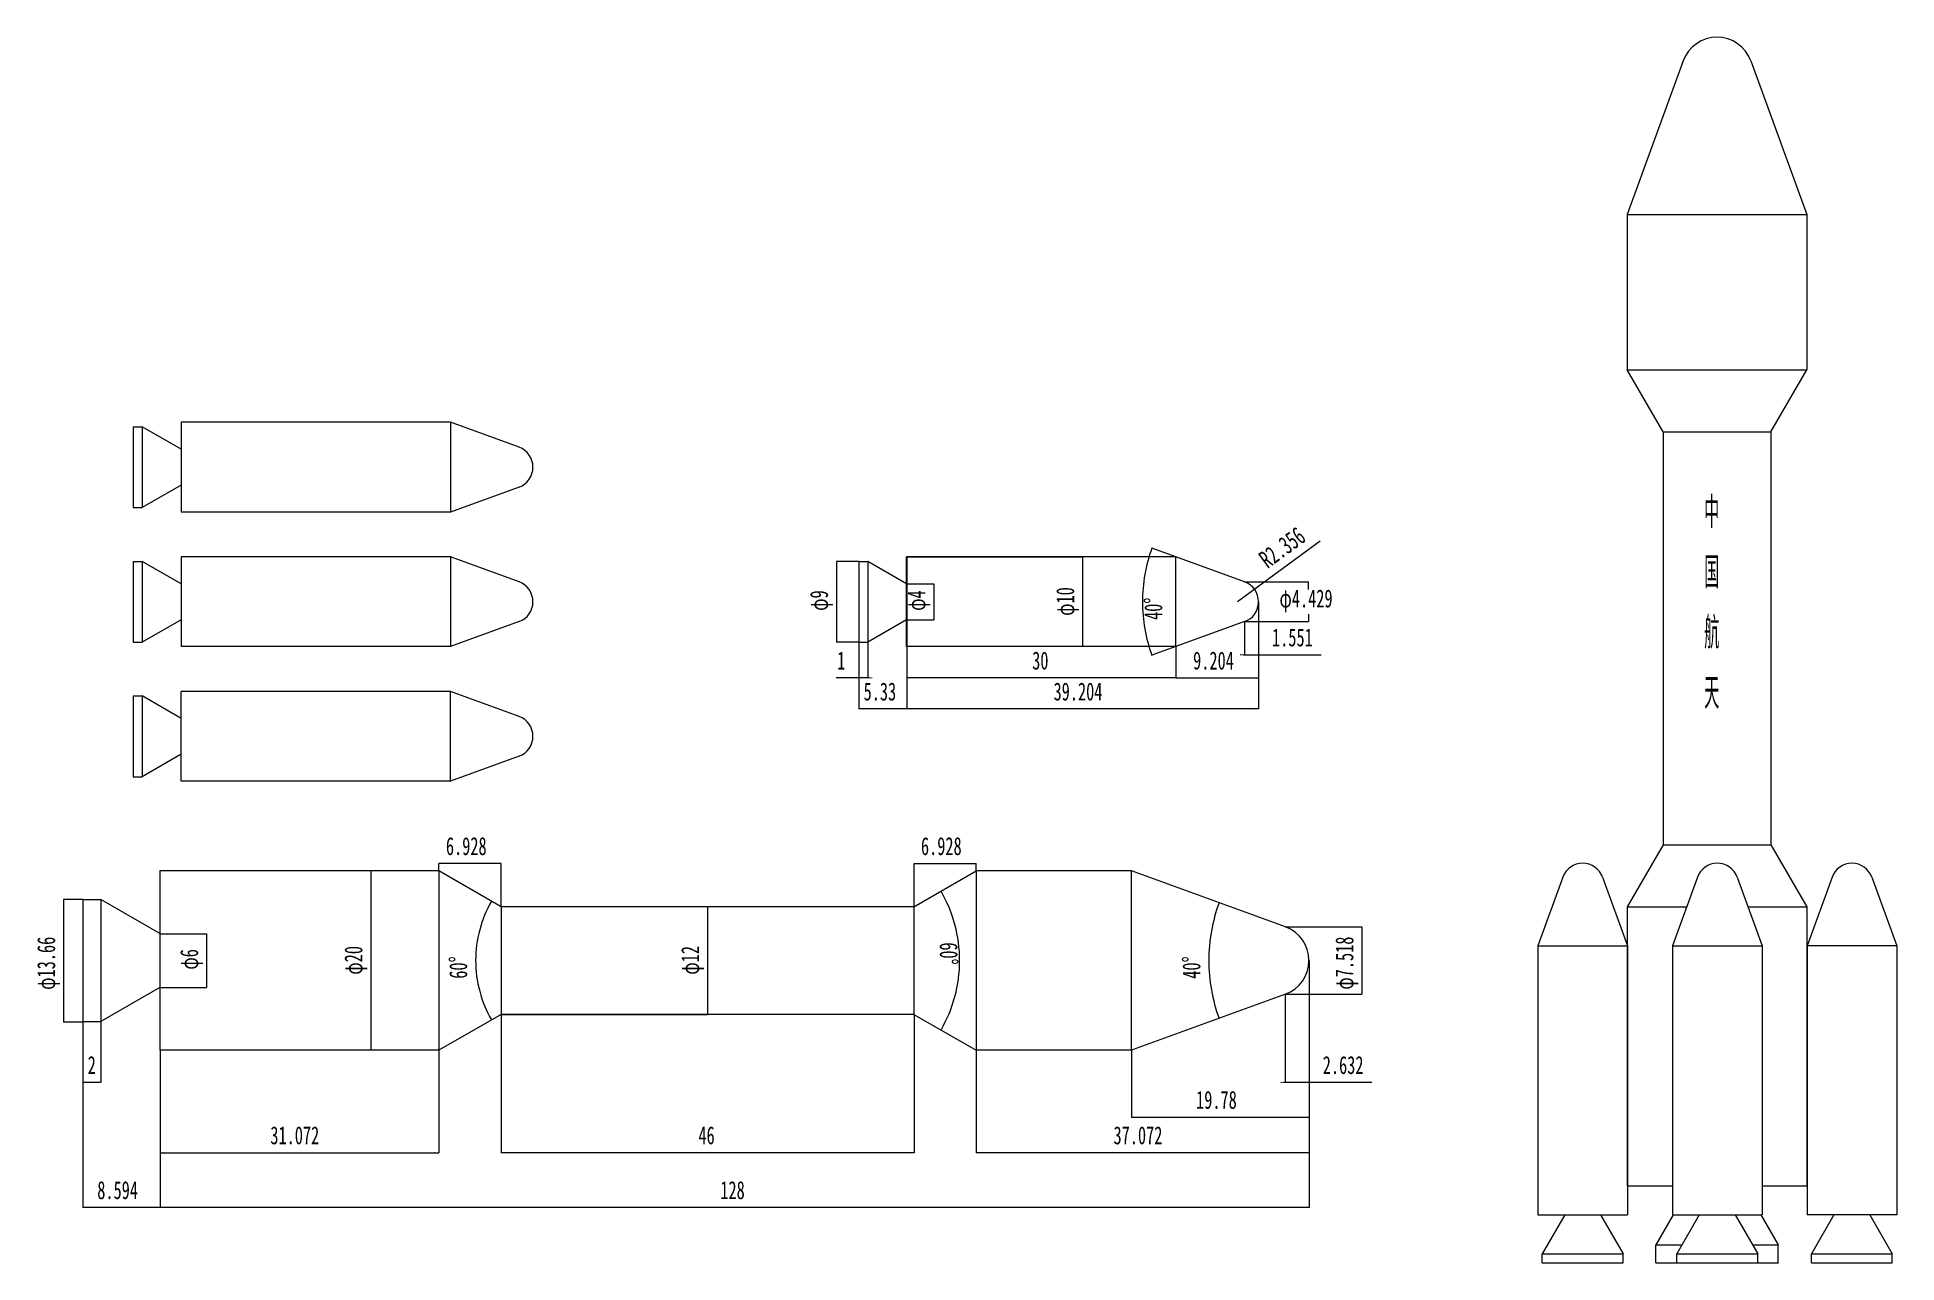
# Model space of a CAD drawing. Header units: millimetres. Extents: x -136 to 71, y -74 to 63.
import ezdxf

# ---------------------------------------------------------------- set-up
doc = ezdxf.new("R2010")
doc.units = ezdxf.units.MM
doc.layers.add('CAXA0', color=7, linetype='Continuous', lineweight=0)
doc.layers.add('CAXA4', color=3, linetype='Continuous', lineweight=0)
doc.styles.add('标准', font='txt', dxfattribs={"width": 0.667, "bigfont": 'gbcbig.shx'})
doc.dimstyles.new('小标注', dxfattribs={"dimtxt": 2, "dimasz": 0.5, "dimexe": 0, "dimexo": 0, "dimgap": 0.2, "dimtad": 1, "dimdec": 3, "dimzin": 0, "dimdsep": 46, "dimtxsty": '标准', "dimcen": 0, "dimdle": 0.2, "dimclrd": 3, "dimclre": 3, "dimclrt": 3, "dimaunit": 1, "dimazin": 0, "dimtfac": 1, "dimtdec": 3, "dimtmove": 0, "dimatfit": 3, "dimfxl": 1, "dimtolj": 1, "dimtzin": 0, "dimarcsym": 0})

# ---------------------------------------------------------------- blocks, each defined once
blk = doc.blocks.new('*D1')
at = {"layer": 'CAXA4', "linetype": 'Continuous', "lineweight": 0}
for points in [[(-39.2, -11.94), (-38.7, -12.01), (-38.7, -11.88)], [(0, -11.94), (-0.5, -12.01), (-0.5, -11.88)]]:
    blk.add_hatch(color=3, dxfattribs=at).paths.add_polyline_path(points, flags=0)
at = {"layer": 'CAXA4', "color": 3, "linetype": 'Continuous', "lineweight": 0}
for p, q in [((-39.2, 5), (-39.2, -11.94)), ((0, 0), (0, -11.94)), ((0, -11.94), (-39.2, -11.94))]:
    blk.add_line(p, q, dxfattribs=at)
at = {"layer": 'CAXA4', "color": 3, "linetype": 'Continuous', "lineweight": 0, "insert": (-22.84, -9), "char_height": 2, "attachment_point": 1, "style": '标准'}
blk.add_mtext('\\f仿宋_GB2312|b0|i0|p0;39.204', dxfattribs=at)
blk = doc.blocks.new('*D2')
at = {"layer": 'CAXA4', "linetype": 'Continuous', "lineweight": 0}
for points in [[(-44.53, -11.94), (-44.03, -12.01), (-44.03, -11.88)], [(-39.2, -11.94), (-39.7, -12.01), (-39.7, -11.88)]]:
    blk.add_hatch(color=3, dxfattribs=at).paths.add_polyline_path(points, flags=0)
at = {"layer": 'CAXA4', "color": 3, "linetype": 'Continuous', "lineweight": 0}
for p, q in [((-44.53, -4.5), (-44.53, -11.94)), ((-39.2, -5), (-39.2, -11.94)), ((-39.2, -11.94), (-44.53, -11.94))]:
    blk.add_line(p, q, dxfattribs=at)
at = {"layer": 'CAXA4', "color": 3, "linetype": 'Continuous', "lineweight": 0, "insert": (-44, -9), "char_height": 2, "attachment_point": 1, "style": '标准'}
blk.add_mtext('\\f仿宋_GB2312|b0|i0|p0;5.33', dxfattribs=at)
blk = doc.blocks.new('*D3')
at = {"layer": 'CAXA4', "linetype": 'Continuous', "lineweight": 0}
for points in [[(-44.53, -8.49), (-45.03, -8.55), (-45.03, -8.43)], [(-43.53, -8.49), (-43.03, -8.55), (-43.03, -8.43)]]:
    blk.add_hatch(color=3, dxfattribs=at).paths.add_polyline_path(points, flags=0)
at = {"layer": 'CAXA4', "color": 3, "linetype": 'Continuous', "lineweight": 0}
for p, q in [((-44.53, -4.5), (-44.53, -8.49)), ((-43.53, -4.5), (-43.53, -8.49)), ((-43.33, -8.49), (-47.05, -8.49))]:
    blk.add_line(p, q, dxfattribs=at)
at = {"layer": 'CAXA4', "color": 3, "linetype": 'Continuous', "lineweight": 0, "insert": (-46.95, -5.55), "char_height": 2, "attachment_point": 1, "style": '标准'}
blk.add_mtext('\\f仿宋_GB2312|b0|i0|p0;1', dxfattribs=at)
blk = doc.blocks.new('*D4')
at = {"layer": 'CAXA4', "linetype": 'Continuous', "lineweight": 0}
for points in [[(-47.03, 4.5), (-46.97, 4), (-47.09, 4)], [(-47.03, -4.5), (-46.97, -4), (-47.09, -4)]]:
    blk.add_hatch(color=3, dxfattribs=at).paths.add_polyline_path(points, flags=0)
at = {"layer": 'CAXA4', "color": 3, "linetype": 'Continuous', "lineweight": 0}
for p, q in [((-47.03, 4.5), (-47.03, -4.5)), ((-44.53, 4.5), (-47.03, 4.5)), ((-44.53, -4.5), (-47.03, -4.5))]:
    blk.add_line(p, q, dxfattribs=at)
at = {"layer": 'CAXA4', "color": 3, "linetype": 'Continuous', "lineweight": 0, "insert": (-49.97, -1.01), "char_height": 2, "attachment_point": 1, "rotation": 90, "style": '标准'}
blk.add_mtext('\\f仿宋_GB2312|b0|i0|p0;φ9', dxfattribs=at)
blk = doc.blocks.new('*D5')
at = {"layer": 'CAXA4', "linetype": 'Continuous', "lineweight": 0}
for points in [[(-36.18, 2), (-36.11, 1.5), (-36.24, 1.5)], [(-36.18, -2), (-36.11, -1.5), (-36.24, -1.5)]]:
    blk.add_hatch(color=3, dxfattribs=at).paths.add_polyline_path(points, flags=0)
at = {"layer": 'CAXA4', "color": 3, "linetype": 'Continuous', "lineweight": 0}
for p, q in [((-39.2, 2), (-36.18, 2)), ((-36.18, 2), (-36.18, -2)), ((-39.2, -2), (-36.18, -2))]:
    blk.add_line(p, q, dxfattribs=at)
at = {"layer": 'CAXA4', "color": 3, "linetype": 'Continuous', "lineweight": 0, "insert": (-39.12, -1.01), "char_height": 2, "attachment_point": 1, "rotation": 90, "style": '标准'}
blk.add_mtext('\\f仿宋_GB2312|b0|i0|p0;φ4', dxfattribs=at)
blk = doc.blocks.new('*D6')
at = {"layer": 'CAXA4', "linetype": 'Continuous', "lineweight": 0}
for points in [[(-130.98, -53.57), (-130.48, -53.63), (-130.48, -53.51)], [(-128.98, -53.57), (-129.48, -53.63), (-129.48, -53.51)]]:
    blk.add_hatch(color=3, dxfattribs=at).paths.add_polyline_path(points, flags=0)
at = {"layer": 'CAXA4', "color": 3, "linetype": 'Continuous', "lineweight": 0}
for p, q in [((-130.98, -46.79), (-130.98, -53.57)), ((-128.98, -46.79), (-128.98, -53.57)), ((-128.98, -53.57), (-130.98, -53.57))]:
    blk.add_line(p, q, dxfattribs=at)
at = {"layer": 'CAXA4', "color": 3, "linetype": 'Continuous', "lineweight": 0, "insert": (-130.44, -50.63), "char_height": 2, "attachment_point": 1, "style": '标准'}
blk.add_mtext('\\f仿宋_GB2312|b0|i0|p0;2', dxfattribs=at)
blk = doc.blocks.new('*D7')
at = {"layer": 'CAXA4', "linetype": 'Continuous', "lineweight": 0}
for points in [[(2.98, -53.57), (2.48, -53.63), (2.48, -53.51)], [(5.62, -53.57), (6.12, -53.63), (6.12, -53.51)]]:
    blk.add_hatch(color=3, dxfattribs=at).paths.add_polyline_path(points, flags=0)
at = {"layer": 'CAXA4', "color": 3, "linetype": 'Continuous', "lineweight": 0}
for p, q in [((5.62, -39.99), (5.62, -53.57)), ((2.98, -43.74), (2.98, -53.57)), ((12.62, -53.57), (2.78, -53.57))]:
    blk.add_line(p, q, dxfattribs=at)
at = {"layer": 'CAXA4', "color": 3, "linetype": 'Continuous', "lineweight": 0, "insert": (7.15, -50.63), "char_height": 2, "attachment_point": 1, "style": '标准'}
blk.add_mtext('\\f仿宋_GB2312|b0|i0|p0;2.632', dxfattribs=at)
blk = doc.blocks.new('*D8')
at = {"layer": 'CAXA4', "linetype": 'Continuous', "lineweight": 0}
for points in [[(-14.16, -57.45), (-13.66, -57.39), (-13.66, -57.51)], [(5.62, -57.45), (5.12, -57.39), (5.12, -57.51)]]:
    blk.add_hatch(color=3, dxfattribs=at).paths.add_polyline_path(points, flags=0)
at = {"layer": 'CAXA4', "color": 3, "linetype": 'Continuous', "lineweight": 0}
for p, q in [((5.62, -39.99), (5.62, -57.45)), ((-14.16, -49.99), (-14.16, -57.45)), ((-14.16, -57.45), (5.62, -57.45))]:
    blk.add_line(p, q, dxfattribs=at)
at = {"layer": 'CAXA4', "color": 3, "linetype": 'Continuous', "lineweight": 0, "insert": (-6.96, -54.51), "char_height": 2, "attachment_point": 1, "style": '标准'}
blk.add_mtext('\\f仿宋_GB2312|b0|i0|p0;19.78', dxfattribs=at)
blk = doc.blocks.new('*D9')
at = {"layer": 'CAXA4', "linetype": 'Continuous', "lineweight": 0}
for points in [[(-31.46, -61.4), (-30.96, -61.46), (-30.96, -61.33)], [(5.62, -61.4), (5.12, -61.46), (5.12, -61.33)]]:
    blk.add_hatch(color=3, dxfattribs=at).paths.add_polyline_path(points, flags=0)
at = {"layer": 'CAXA4', "color": 3, "linetype": 'Continuous', "lineweight": 0}
for p, q in [((5.62, -39.99), (5.62, -61.4)), ((-31.46, -49.99), (-31.46, -61.4)), ((5.62, -61.4), (-31.46, -61.4))]:
    blk.add_line(p, q, dxfattribs=at)
at = {"layer": 'CAXA4', "color": 3, "linetype": 'Continuous', "lineweight": 0, "insert": (-16.16, -58.46), "char_height": 2, "attachment_point": 1, "style": '标准'}
blk.add_mtext('\\f仿宋_GB2312|b0|i0|p0;37.072', dxfattribs=at)
blk = doc.blocks.new('*D10')
at = {"layer": 'CAXA4', "linetype": 'Continuous', "lineweight": 0}
for points in [[(-38.38, -29.17), (-37.88, -29.1), (-37.88, -29.23)], [(-31.46, -29.17), (-31.96, -29.1), (-31.96, -29.23)]]:
    blk.add_hatch(color=3, dxfattribs=at).paths.add_polyline_path(points, flags=0)
at = {"layer": 'CAXA4', "color": 3, "linetype": 'Continuous', "lineweight": 0}
for p, q in [((-38.38, -29.17), (-31.46, -29.17)), ((-38.38, -33.99), (-38.38, -29.17)), ((-31.46, -29.99), (-31.46, -29.17))]:
    blk.add_line(p, q, dxfattribs=at)
at = {"layer": 'CAXA4', "color": 3, "linetype": 'Continuous', "lineweight": 0, "insert": (-37.61, -26.23), "char_height": 2, "attachment_point": 1, "style": '标准'}
blk.add_mtext('\\f仿宋_GB2312|b0|i0|p0;6.928', dxfattribs=at)
blk = doc.blocks.new('*D11')
at = {"layer": 'CAXA4', "linetype": 'Continuous', "lineweight": 0}
for points in [[(-91.31, -29.17), (-90.81, -29.23), (-90.81, -29.1)], [(-84.38, -29.17), (-84.88, -29.23), (-84.88, -29.1)]]:
    blk.add_hatch(color=3, dxfattribs=at).paths.add_polyline_path(points, flags=0)
at = {"layer": 'CAXA4', "color": 3, "linetype": 'Continuous', "lineweight": 0}
for p, q in [((-84.38, -29.17), (-91.31, -29.17)), ((-91.31, -29.99), (-91.31, -29.17)), ((-84.38, -33.99), (-84.38, -29.17))]:
    blk.add_line(p, q, dxfattribs=at)
at = {"layer": 'CAXA4', "color": 3, "linetype": 'Continuous', "lineweight": 0, "insert": (-90.53, -26.23), "char_height": 2, "attachment_point": 1, "style": '标准'}
blk.add_mtext('\\f仿宋_GB2312|b0|i0|p0;6.928', dxfattribs=at)
blk = doc.blocks.new('*D12')
at = {"layer": 'CAXA4', "linetype": 'Continuous', "lineweight": 0}
for points in [[(-98.89, -29.99), (-98.83, -30.49), (-98.96, -30.49)], [(-98.89, -49.99), (-98.83, -49.49), (-98.96, -49.49)]]:
    blk.add_hatch(color=3, dxfattribs=at).paths.add_polyline_path(points, flags=0)
at = {"layer": 'CAXA4', "color": 3, "linetype": 'Continuous', "lineweight": 0}
for p, q in [((-98.89, -29.99), (-98.89, -49.99)), ((-91.31, -29.99), (-98.89, -29.99)), ((-91.31, -49.99), (-98.89, -49.99))]:
    blk.add_line(p, q, dxfattribs=at)
at = {"layer": 'CAXA4', "color": 3, "linetype": 'Continuous', "lineweight": 0, "insert": (-101.83, -41.56), "char_height": 2, "attachment_point": 1, "rotation": 90, "style": '标准'}
blk.add_mtext('\\f仿宋_GB2312|b0|i0|p0;φ20', dxfattribs=at)
blk = doc.blocks.new('*D13')
at = {"layer": 'CAXA4', "linetype": 'Continuous', "lineweight": 0}
for points in [[(-122.38, -67.51), (-121.88, -67.58), (-121.88, -67.45)], [(5.62, -67.51), (5.12, -67.58), (5.12, -67.45)]]:
    blk.add_hatch(color=3, dxfattribs=at).paths.add_polyline_path(points, flags=0)
at = {"layer": 'CAXA4', "color": 3, "linetype": 'Continuous', "lineweight": 0}
for p, q in [((5.62, -39.99), (5.62, -67.51)), ((-122.38, -49.99), (-122.38, -67.51)), ((5.62, -67.51), (-122.38, -67.51))]:
    blk.add_line(p, q, dxfattribs=at)
at = {"layer": 'CAXA4', "color": 3, "linetype": 'Continuous', "lineweight": 0, "insert": (-59.96, -64.57), "char_height": 2, "attachment_point": 1, "style": '标准'}
blk.add_mtext('\\f仿宋_GB2312|b0|i0|p0;128', dxfattribs=at)
blk = doc.blocks.new('*D14')
at = {"layer": 'CAXA4', "linetype": 'Continuous', "lineweight": 0}
for points in [[(-84.38, -61.4), (-83.88, -61.46), (-83.88, -61.33)], [(-38.38, -61.4), (-38.88, -61.46), (-38.88, -61.33)]]:
    blk.add_hatch(color=3, dxfattribs=at).paths.add_polyline_path(points, flags=0)
at = {"layer": 'CAXA4', "color": 3, "linetype": 'Continuous', "lineweight": 0}
for p, q in [((-84.38, -45.99), (-84.38, -61.4)), ((-38.38, -45.99), (-38.38, -61.4)), ((-38.38, -61.4), (-84.38, -61.4))]:
    blk.add_line(p, q, dxfattribs=at)
at = {"layer": 'CAXA4', "color": 3, "linetype": 'Continuous', "lineweight": 0, "insert": (-62.4, -58.46), "char_height": 2, "attachment_point": 1, "style": '标准'}
blk.add_mtext('\\f仿宋_GB2312|b0|i0|p0;46', dxfattribs=at)
blk = doc.blocks.new('*D15')
at = {"layer": 'CAXA4', "linetype": 'Continuous', "lineweight": 0}
for points in [[(-122.38, -61.4), (-121.88, -61.33), (-121.88, -61.46)], [(-91.31, -61.4), (-91.81, -61.33), (-91.81, -61.46)]]:
    blk.add_hatch(color=3, dxfattribs=at).paths.add_polyline_path(points, flags=0)
at = {"layer": 'CAXA4', "color": 3, "linetype": 'Continuous', "lineweight": 0}
for p, q in [((-122.38, -49.99), (-122.38, -61.4)), ((-91.31, -49.99), (-91.31, -61.4)), ((-122.38, -61.4), (-91.31, -61.4))]:
    blk.add_line(p, q, dxfattribs=at)
at = {"layer": 'CAXA4', "color": 3, "linetype": 'Continuous', "lineweight": 0, "insert": (-110.09, -58.46), "char_height": 2, "attachment_point": 1, "style": '标准'}
blk.add_mtext('\\f仿宋_GB2312|b0|i0|p0;31.072', dxfattribs=at)
blk = doc.blocks.new('*D16')
at = {"layer": 'CAXA4', "linetype": 'Continuous', "lineweight": 0}
for points in [[(-130.98, -67.51), (-130.48, -67.58), (-130.48, -67.45)], [(-122.38, -67.51), (-122.88, -67.58), (-122.88, -67.45)]]:
    blk.add_hatch(color=3, dxfattribs=at).paths.add_polyline_path(points, flags=0)
at = {"layer": 'CAXA4', "color": 3, "linetype": 'Continuous', "lineweight": 0}
for p, q in [((-130.98, -46.84), (-130.98, -67.51)), ((-122.38, -49.99), (-122.38, -67.51)), ((-122.38, -67.51), (-130.98, -67.51))]:
    blk.add_line(p, q, dxfattribs=at)
at = {"layer": 'CAXA4', "color": 3, "linetype": 'Continuous', "lineweight": 0, "insert": (-129.37, -64.57), "char_height": 2, "attachment_point": 1, "style": '标准'}
blk.add_mtext('\\f仿宋_GB2312|b0|i0|p0;8.594', dxfattribs=at)
blk = doc.blocks.new('*D17')
at = {"layer": 'CAXA4', "linetype": 'Continuous', "lineweight": 0}
for points in [[(-117.19, -36.99), (-117.13, -37.49), (-117.25, -37.49)], [(-117.19, -42.99), (-117.13, -42.49), (-117.25, -42.49)]]:
    blk.add_hatch(color=3, dxfattribs=at).paths.add_polyline_path(points, flags=0)
at = {"layer": 'CAXA4', "color": 3, "linetype": 'Continuous', "lineweight": 0}
for p, q in [((-122.38, -36.99), (-117.19, -36.99)), ((-117.19, -36.99), (-117.19, -42.99)), ((-122.38, -42.99), (-117.19, -42.99))]:
    blk.add_line(p, q, dxfattribs=at)
at = {"layer": 'CAXA4', "color": 3, "linetype": 'Continuous', "lineweight": 0, "insert": (-120.13, -41), "char_height": 2, "attachment_point": 1, "rotation": 90, "style": '标准'}
blk.add_mtext('\\f仿宋_GB2312|b0|i0|p0;φ6', dxfattribs=at)
blk = doc.blocks.new('*D18')
at = {"layer": 'CAXA4', "linetype": 'Continuous', "lineweight": 0}
for points in [[(11.5, -36.23), (11.56, -36.73), (11.44, -36.73)], [(11.5, -43.74), (11.56, -43.24), (11.44, -43.24)]]:
    blk.add_hatch(color=3, dxfattribs=at).paths.add_polyline_path(points, flags=0)
at = {"layer": 'CAXA4', "color": 3, "linetype": 'Continuous', "lineweight": 0}
for p, q in [((2.98, -36.23), (11.5, -36.23)), ((11.5, -36.23), (11.5, -43.74)), ((2.98, -43.74), (11.5, -43.74))]:
    blk.add_line(p, q, dxfattribs=at)
at = {"layer": 'CAXA4', "color": 3, "linetype": 'Continuous', "lineweight": 0, "insert": (8.56, -43.23), "char_height": 2, "attachment_point": 1, "rotation": 90, "style": '标准'}
blk.add_mtext('\\f仿宋_GB2312|b0|i0|p0;φ7.518', dxfattribs=at)
blk = doc.blocks.new('*D19')
at = {"layer": 'CAXA4', "linetype": 'Continuous', "lineweight": 0}
for points in [[(-4.41, -33.54), (-4.51, -34.03), (-4.63, -33.99)], [(-4.41, -46.43), (-4.51, -45.94), (-4.63, -45.98)]]:
    blk.add_hatch(color=3, dxfattribs=at).paths.add_polyline_path(points, flags=0)
at = {"layer": 'CAXA4', "color": 3, "linetype": 'Continuous', "lineweight": 0}
for start, end in [(160, 180), (180, 200)]:
    blk.add_arc((13.31, -39.99), 18.85, start, end, dxfattribs=at)
at = {"layer": 'CAXA4', "color": 3, "linetype": 'Continuous', "lineweight": 0, "insert": (-8.48, -42.01), "char_height": 2, "attachment_point": 1, "rotation": 90, "style": '标准'}
blk.add_mtext('\\f仿宋_GB2312|b0|i0|p0;40{%%D}', dxfattribs=at)
blk = doc.blocks.new('*D20')
at = {"layer": 'CAXA4', "linetype": 'Continuous', "lineweight": 0}
for points in [[(-85.45, -33.37), (-85.64, -33.84), (-85.75, -33.78)], [(-85.45, -46.6), (-85.64, -46.13), (-85.75, -46.19)]]:
    blk.add_hatch(color=3, dxfattribs=at).paths.add_polyline_path(points, flags=0)
at = {"layer": 'CAXA4', "color": 3, "linetype": 'Continuous', "lineweight": 0}
for start, end in [(150, 180), (180, 210)]:
    blk.add_arc((-73.99, -39.99), 13.23, start, end, dxfattribs=at)
at = {"layer": 'CAXA4', "color": 3, "linetype": 'Continuous', "lineweight": 0, "insert": (-90.16, -42.01), "char_height": 2, "attachment_point": 1, "rotation": 90, "style": '标准'}
blk.add_mtext('\\f仿宋_GB2312|b0|i0|p0;60{%%D}', dxfattribs=at)
blk = doc.blocks.new('*D21')
at = {"layer": 'CAXA4', "linetype": 'Continuous', "lineweight": 0}
for points in [[(-61.38, -33.99), (-61.32, -34.49), (-61.45, -34.49)], [(-61.38, -45.99), (-61.32, -45.49), (-61.45, -45.49)]]:
    blk.add_hatch(color=3, dxfattribs=at).paths.add_polyline_path(points, flags=0)
at = {"layer": 'CAXA4', "color": 3, "linetype": 'Continuous', "lineweight": 0}
for p, q in [((-61.38, -33.99), (-61.38, -45.99)), ((-38.38, -33.99), (-61.38, -33.99)), ((-84.38, -45.99), (-61.38, -45.99))]:
    blk.add_line(p, q, dxfattribs=at)
at = {"layer": 'CAXA4', "color": 3, "linetype": 'Continuous', "lineweight": 0, "insert": (-64.32, -41.56), "char_height": 2, "attachment_point": 1, "rotation": 90, "style": '标准'}
blk.add_mtext('\\f仿宋_GB2312|b0|i0|p0;φ12', dxfattribs=at)
blk = doc.blocks.new('*D22')
at = {"layer": 'CAXA4', "linetype": 'Continuous', "lineweight": 0}
for points in [[(-35.38, -32.25), (-35.19, -32.71), (-35.08, -32.66)], [(-35.38, -47.72), (-35.19, -47.26), (-35.08, -47.32)]]:
    blk.add_hatch(color=3, dxfattribs=at).paths.add_polyline_path(points, flags=0)
at = {"layer": 'CAXA4', "color": 3, "linetype": 'Continuous', "lineweight": 0}
for start, end in [(0, 30), (330, 360)]:
    blk.add_arc((-48.78, -39.99), 15.48, start, end, dxfattribs=at)
at = {"layer": 'CAXA4', "color": 3, "linetype": 'Continuous', "lineweight": 0, "insert": (-33.5, -37.96), "char_height": 2, "attachment_point": 1, "rotation": 270, "style": '标准'}
blk.add_mtext('\\f仿宋_GB2312|b0|i0|p0;60{%%D}', dxfattribs=at)
blk = doc.blocks.new('*D23')
at = {"layer": 'CAXA4', "linetype": 'Continuous', "lineweight": 0}
for points in [[(-11.88, 5.97), (-11.98, 5.48), (-12.1, 5.52)], [(-11.88, -5.97), (-11.98, -5.48), (-12.1, -5.52)]]:
    blk.add_hatch(color=3, dxfattribs=at).paths.add_polyline_path(points, flags=0)
at = {"layer": 'CAXA4', "color": 3, "linetype": 'Continuous', "lineweight": 0}
for p, q in [((-9.2, 5), (-11.88, 5.97)), ((-9.2, -5), (-11.88, -5.97))]:
    blk.add_line(p, q, dxfattribs=at)
for start, end in [(160, 180), (180, 200)]:
    blk.add_arc((4.53, 0), 17.47, start, end, dxfattribs=at)
at = {"layer": 'CAXA4', "color": 3, "linetype": 'Continuous', "lineweight": 0, "insert": (-12.73, -2.03), "char_height": 2, "attachment_point": 1, "rotation": 90, "style": '标准'}
blk.add_mtext('\\f仿宋_GB2312|b0|i0|p0;40{%%D}', dxfattribs=at)
blk = doc.blocks.new('*D24')
at = {"layer": 'CAXA4', "linetype": 'Continuous', "lineweight": 0}
for points in [[(-19.6, 5), (-19.54, 4.5), (-19.66, 4.5)], [(-19.6, -5), (-19.54, -4.5), (-19.66, -4.5)]]:
    blk.add_hatch(color=3, dxfattribs=at).paths.add_polyline_path(points, flags=0)
at = {"layer": 'CAXA4', "color": 3, "linetype": 'Continuous', "lineweight": 0}
for p, q in [((-39.2, 5), (-19.6, 5)), ((-19.6, 5), (-19.6, -5)), ((-9.2, -5), (-19.6, -5))]:
    blk.add_line(p, q, dxfattribs=at)
at = {"layer": 'CAXA4', "color": 3, "linetype": 'Continuous', "lineweight": 0, "insert": (-22.54, -1.57), "char_height": 2, "attachment_point": 1, "rotation": 90, "style": '标准'}
blk.add_mtext('\\f仿宋_GB2312|b0|i0|p0;φ10', dxfattribs=at)
blk = doc.blocks.new('*D25')
at = {"layer": 'CAXA4', "linetype": 'Continuous', "lineweight": 0}
for points in [[(-39.2, -8.49), (-38.7, -8.55), (-38.7, -8.43)], [(-9.2, -8.49), (-9.7, -8.55), (-9.7, -8.43)]]:
    blk.add_hatch(color=3, dxfattribs=at).paths.add_polyline_path(points, flags=0)
at = {"layer": 'CAXA4', "color": 3, "linetype": 'Continuous', "lineweight": 0}
for p, q in [((-39.2, -5), (-39.2, -8.49)), ((-9.2, -5), (-9.2, -8.49)), ((-9.2, -8.49), (-39.2, -8.49))]:
    blk.add_line(p, q, dxfattribs=at)
at = {"layer": 'CAXA4', "color": 3, "linetype": 'Continuous', "lineweight": 0, "insert": (-25.22, -5.55), "char_height": 2, "attachment_point": 1, "style": '标准'}
blk.add_mtext('\\f仿宋_GB2312|b0|i0|p0;30', dxfattribs=at)
blk = doc.blocks.new('*D26')
at = {"layer": 'CAXA4', "linetype": 'Continuous', "lineweight": 0}
for points in [[(5.57, 2.21), (5.64, 1.71), (5.51, 1.71)], [(5.57, -2.21), (5.64, -1.71), (5.51, -1.71)]]:
    blk.add_hatch(color=3, dxfattribs=at).paths.add_polyline_path(points, flags=0)
at = {"layer": 'CAXA4', "color": 3, "linetype": 'Continuous', "lineweight": 0}
for p, q in [((-1.55, 2.21), (5.57, 2.21)), ((5.57, 1.37), (5.57, 2.21)), ((5.57, -1.37), (5.57, -2.21)), ((-1.55, -2.21), (5.57, -2.21))]:
    blk.add_line(p, q, dxfattribs=at)
at = {"layer": 'CAXA4', "color": 3, "linetype": 'Continuous', "lineweight": 0, "insert": (2.33, 1.37), "char_height": 2, "attachment_point": 1, "style": '标准'}
blk.add_mtext('\\f仿宋_GB2312|b0|i0|p0;φ4.429', dxfattribs=at)
blk = doc.blocks.new('*D27')
at = {"layer": 'CAXA4', "linetype": 'Continuous', "lineweight": 0}
blk.add_hatch(color=3, dxfattribs=at).paths.add_polyline_path([(-0.46, 1.39), (-0.82, 1.05), (-0.9, 1.15)], flags=0)
at = {"layer": 'CAXA4', "color": 3, "linetype": 'Continuous', "lineweight": 0}
blk.add_line((6.88, 6.77), (-2.36, 0), dxfattribs=at)
at = {"layer": 'CAXA4', "color": 3, "linetype": 'Continuous', "lineweight": 0, "insert": (-0.17, 5.25), "char_height": 2, "attachment_point": 1, "rotation": 36.2512, "style": '标准'}
blk.add_mtext('\\f仿宋_GB2312|b0|i0|p0;R2.356', dxfattribs=at)
blk = doc.blocks.new('*D28')
at = {"layer": 'CAXA4', "linetype": 'Continuous', "lineweight": 0}
for points in [[(-9.2, -8.49), (-8.7, -8.43), (-8.7, -8.55)], [(0, -8.49), (-0.5, -8.43), (-0.5, -8.55)]]:
    blk.add_hatch(color=3, dxfattribs=at).paths.add_polyline_path(points, flags=0)
at = {"layer": 'CAXA4', "color": 3, "linetype": 'Continuous', "lineweight": 0}
for p, q in [((0, 0), (0, -8.49)), ((-9.2, -5), (-9.2, -8.49)), ((-9.2, -8.49), (0, -8.49))]:
    blk.add_line(p, q, dxfattribs=at)
at = {"layer": 'CAXA4', "color": 3, "linetype": 'Continuous', "lineweight": 0, "insert": (-7.29, -5.55), "char_height": 2, "attachment_point": 1, "style": '标准'}
blk.add_mtext('\\f仿宋_GB2312|b0|i0|p0;9.204', dxfattribs=at)
blk = doc.blocks.new('*D29')
at = {"layer": 'CAXA4', "linetype": 'Continuous', "lineweight": 0}
for points in [[(-1.55, -5.91), (-2.05, -5.84), (-2.05, -5.97)], [(0, -5.91), (0.5, -5.84), (0.5, -5.97)]]:
    blk.add_hatch(color=3, dxfattribs=at).paths.add_polyline_path(points, flags=0)
at = {"layer": 'CAXA4', "color": 3, "linetype": 'Continuous', "lineweight": 0}
for p, q in [((0, 0), (0, -5.91)), ((-1.55, -2.21), (-1.55, -5.91)), ((-1.75, -5.91), (6.97, -5.91))]:
    blk.add_line(p, q, dxfattribs=at)
at = {"layer": 'CAXA4', "color": 3, "linetype": 'Continuous', "lineweight": 0, "insert": (1.5, -2.97), "char_height": 2, "attachment_point": 1, "style": '标准'}
blk.add_mtext('\\f仿宋_GB2312|b0|i0|p0;1.551', dxfattribs=at)
blk = doc.blocks.new('*D30')
at = {"layer": 'CAXA4', "linetype": 'Continuous', "lineweight": 0}
for points in [[(-133.12, -33.18), (-133.06, -33.68), (-133.18, -33.68)], [(-133.12, -46.84), (-133.06, -46.34), (-133.18, -46.34)]]:
    blk.add_hatch(color=3, dxfattribs=at).paths.add_polyline_path(points, flags=0)
at = {"layer": 'CAXA4', "color": 3, "linetype": 'Continuous', "lineweight": 0}
for p, q in [((-133.12, -33.18), (-133.12, -46.84)), ((-130.98, -33.18), (-133.12, -33.18)), ((-130.98, -46.84), (-133.12, -46.84))]:
    blk.add_line(p, q, dxfattribs=at)
at = {"layer": 'CAXA4', "color": 3, "linetype": 'Continuous', "lineweight": 0, "insert": (-136.06, -43.25), "char_height": 2, "attachment_point": 1, "rotation": 90, "style": '标准'}
blk.add_mtext('\\f仿宋_GB2312|b0|i0|p0;φ13.66', dxfattribs=at)

msp = doc.modelspace()

# ---------------------------------------------------------------- linework, layer by layer
at = {"layer": 'CAXA0', "linetype": 'Continuous', "lineweight": 0}
for p, q in [((47.3191, 60.289), (41.0778, 43.1414)), ((54.8366, 60.289), (61.0778, 43.1414)), ((41.0778, 43.1414), (61.0778, 43.1414)), ((41.0778, 43.1414), (41.0778, 25.8492)), ((61.0778, 43.1414), (61.0778, 25.8492)), ((45.0778, 18.921), (41.0778, 25.8492)), ((41.0778, 25.8492), (61.0778, 25.8492)), ((57.0778, 18.921), (61.0778, 25.8492)), ((-125.365, 19.5), (-125.365, 10.5)), ((-125.365, 19.5), (-124.365, 19.5)), ((-124.365, 19.5), (-124.365, 10.5)), ((-120.0349, 17), (-124.365, 19.5)), ((-120.0349, 20), (-120.0349, 10)), ((-90.0349, 20), (-120.0349, 20)), ((-90.0349, 20), (-90.0349, 10)), ((-82.3814, 17.2143), (-90.0349, 20)), ((45.0778, 18.921), (45.0778, -27.079)), ((45.0778, 18.921), (57.0778, 18.921)), ((57.0778, 18.921), (57.0778, -27.079)), ((-120.0349, 13), (-124.365, 10.5)), ((-82.3814, 12.7857), (-90.0349, 10)), ((-125.365, 10.5), (-124.365, 10.5)), ((-90.0349, 10), (-120.0349, 10)), ((-125.365, 4.5), (-125.365, -4.5)), ((-125.365, 4.5), (-124.365, 4.5)), ((-124.365, 4.5), (-124.365, -4.5)), ((-120.0349, 2), (-124.365, 4.5)), ((-120.0349, 5), (-120.0349, -5)), ((-90.0349, 5), (-120.0349, 5)), ((-90.0349, 5), (-90.0349, -5)), ((-82.3814, 2.2143), (-90.0349, 5)), ((-44.5341, 4.5), (-44.5341, -4.5)), ((-44.5341, 4.5), (-43.5341, 4.5)), ((-43.5341, 4.5), (-43.5341, -4.5)), ((-39.204, 2), (-43.5341, 4.5)), ((-9.204, 5), (-39.204, 5)), ((-39.204, -5), (-39.204, 5)), ((-1.5505, 2.2143), (-9.204, 5)), ((-9.204, -5), (-9.204, 5)), ((-120.0349, -2), (-124.365, -4.5)), ((-39.204, -2), (-43.5341, -4.5)), ((-82.3814, -2.2143), (-90.0349, -5)), ((-1.5505, -2.2143), (-9.204, -5)), ((-125.365, -4.5), (-124.365, -4.5)), ((-90.0349, -5), (-120.0349, -5)), ((-44.5341, -4.5), (-43.5341, -4.5)), ((-9.204, -5), (-39.204, -5)), ((-120.0349, -20), (-120.0349, -10)), ((-90.0349, -10), (-120.0349, -10)), ((-90.0349, -20), (-90.0349, -10)), ((-82.3814, -12.7857), (-90.0349, -10)), ((-125.365, -10.5), (-125.365, -19.5)), ((-125.365, -10.5), (-124.365, -10.5)), ((-124.365, -10.5), (-124.365, -19.5)), ((-120.0349, -13), (-124.365, -10.5)), ((-120.0349, -17), (-124.365, -19.5)), ((-82.3814, -17.2143), (-90.0349, -20)), ((-125.365, -19.5), (-124.365, -19.5)), ((-90.0349, -20), (-120.0349, -20)), ((45.0778, -27.079), (41.0778, -34.0072)), ((45.0778, -27.079), (57.0778, -27.079)), ((57.0778, -27.079), (61.0778, -34.0072)), ((-91.3131, -29.9859), (-122.3849, -29.9859)), ((-122.3849, -29.9859), (-122.3849, -49.9859)), ((-84.3849, -33.9859), (-91.3131, -29.9859)), ((-91.3131, -29.9859), (-91.3131, -49.9859)), ((-38.3849, -33.9859), (-31.4567, -29.9859)), ((-31.4567, -29.9859), (-31.4567, -49.9859)), ((-14.1644, -29.9859), (-31.4567, -29.9859)), ((-14.1644, -49.9859), (-14.1644, -29.9859)), ((2.9832, -36.2271), (-14.1644, -29.9859)), ((33.8863, -30.6895), (31.1007, -38.343)), ((38.315, -30.6895), (41.1007, -38.343)), ((48.8863, -30.6895), (46.1007, -38.343)), ((53.315, -30.6895), (56.1007, -38.343)), ((63.8863, -30.6895), (61.1007, -38.343)), ((68.315, -30.6895), (71.1007, -38.343)), ((-130.979, -33.1788), (-130.979, -46.8387)), ((-130.979, -33.1788), (-128.979, -33.1788)), ((-122.3849, -36.9859), (-128.979, -33.1788)), ((-128.979, -33.1788), (-128.979, -46.8387)), ((-84.3849, -33.9859), (-84.3849, -45.9859)), ((-38.3849, -33.9859), (-84.3849, -33.9859)), ((-38.3849, -33.9859), (-38.3849, -45.9859)), ((41.0778, -34.0072), (41.0778, -65.079)), ((41.0778, -34.0072), (47.6788, -34.0072)), ((54.5226, -34.0072), (61.0778, -34.0072)), ((61.0778, -34.0072), (61.0778, -65.079)), ((-122.3849, -36.9402), (-122.3849, -43.0316)), ((31.1007, -38.343), (31.1007, -68.343)), ((31.1007, -38.343), (41.1007, -38.343)), ((41.1007, -38.343), (41.1007, -68.343)), ((46.1007, -38.343), (46.1007, -68.343)), ((46.1007, -38.343), (56.1007, -38.343)), ((56.1007, -38.343), (56.1007, -68.343)), ((71.1007, -38.343), (61.1007, -38.343)), ((61.1007, -38.343), (61.1007, -68.343)), ((71.1007, -38.343), (71.1007, -68.343)), ((-122.3849, -42.9859), (-128.979, -46.793)), ((2.9832, -43.7446), (-14.1644, -49.9859)), ((-130.979, -46.793), (-128.979, -46.793)), ((-84.3849, -45.9859), (-91.3131, -49.9859)), ((-38.3849, -45.9859), (-84.3849, -45.9859)), ((-38.3849, -45.9859), (-31.4567, -49.9859)), ((-91.3131, -49.9859), (-122.3849, -49.9859)), ((-14.1644, -49.9859), (-31.4567, -49.9859)), ((41.0778, -65.079), (46.1007, -65.079)), ((56.1007, -65.079), (61.0778, -65.079)), ((31.1007, -68.343), (41.1007, -68.343)), ((34.1007, -68.343), (31.6007, -72.6732)), ((38.1007, -68.343), (40.6007, -72.6732)), ((46.1934, -68.343), (44.2707, -71.6732)), ((46.1007, -68.343), (56.1007, -68.343)), ((49.1007, -68.343), (46.6007, -72.6732)), ((53.1007, -68.343), (55.6007, -72.6732)), ((55.9623, -68.343), (57.8849, -71.6732)), ((71.1007, -68.343), (61.1007, -68.343)), ((64.1007, -68.343), (61.6007, -72.6732)), ((68.1007, -68.343), (70.6007, -72.6732)), ((44.2707, -73.6732), (44.2707, -71.6732)), ((44.2707, -71.6732), (47.178, -71.6732)), ((55.0233, -71.6732), (57.9306, -71.6732)), ((57.8849, -73.6732), (57.8849, -71.6732)), ((31.6007, -72.6732), (40.6007, -72.6732)), ((31.6007, -73.6732), (31.6007, -72.6732)), ((31.6007, -73.6732), (40.6007, -73.6732)), ((40.6007, -73.6732), (40.6007, -72.6732)), ((44.2707, -73.6732), (57.9306, -73.6732)), ((46.6007, -72.6732), (55.6007, -72.6732)), ((46.6007, -73.6732), (46.6007, -72.6732)), ((46.6007, -73.6732), (55.6007, -73.6732)), ((55.6007, -73.6732), (55.6007, -72.6732)), ((61.6007, -72.6732), (70.6007, -72.6732)), ((61.6007, -73.6732), (61.6007, -72.6732)), ((61.6007, -73.6732), (70.6007, -73.6732)), ((70.6007, -73.6732), (70.6007, -72.6732))]:
    msp.add_line(p, q, dxfattribs=at)
at = {"layer": 'CAXA0', "color": 1, "linetype": 'Continuous', "lineweight": 0}
for centre, radius, start, end in [((51.0778, 58.921), 4, 19.999999, 160.000001), ((-83.1873, 15), 2.3565, 289.999999, 70.000001), ((-83.1873, 0), 2.3565, 289.999999, 70.000001), ((-2.3565, 0), 2.3565, 289.999999, 70.000001), ((-83.1873, -15), 2.3565, 289.999999, 70.000001), ((36.1007, -31.4955), 2.3565, 19.999999, 160.000001), ((51.1007, -31.4955), 2.3565, 19.999999, 160.000001), ((66.1007, -31.4955), 2.3565, 19.999999, 160.000001), ((1.6151, -39.9859), 4, 289.999999, 70.000001)]:
    msp.add_arc(centre, radius, start, end, dxfattribs=at)

# ---------------------------------------------------------------- texts
at = {"layer": 'CAXA4', "linetype": 'Continuous', "lineweight": 0, "char_height": 3.5, "attachment_point": 1, "style": '标准'}
for s, insert in [('中', (49.6465, 11.7001)), ('国', (49.6465, 4.9871)), ('航', (49.6465, -1.7259)), ('天', (49.6465, -8.4389))]:
    msp.add_mtext(s, dxfattribs=dict(at, insert=insert))

# ---------------------------------------------------------------- dimensions: what is measured, and where the dimension line sits
at = {"layer": 'CAXA4', "linetype": 'Continuous', "lineweight": 0}
dim = msp.add_radius_dim(center=(-2.3565, 0), mpoint=(-0.4561, 1.3934), text='R2.356', dimstyle='小标注', dxfattribs=at)
dim.commit()
dim.dimension.update_dxf_attribs({"geometry": '*D27', "text_midpoint": (3.2561, 6.0623)})
for base, p1, p2, angle, text, picture, middle in [((-48.6016, 0), (-44.5341, 4.5), (-44.5341, -4.5), 90, 'φ9', '*D4', (-49.2266, 0)), ((-21.172, 0), (-39.204, 5), (-9.204, -5), 270, 'φ10', '*D24', (-21.797, 0)), ((-37.7453, 0), (-39.204, 2), (-39.204, -2), 90, 'φ4', '*D5', (-38.3703, 0)), ((5.5731, 0), (-1.5505, 2.2143), (-1.5505, -2.2143), 90, 'φ4.429', '*D26', (4.9481, 0)), ((-41.8691, -10.3747), (-39.204, -5), (-44.5341, -4.5), 180, '5.33', '*D2', (-41.8691, -9.7497)), ((-100.4649, -39.9859), (-91.3131, -29.9859), (-91.3131, -49.9859), 90, 'φ20', '*D12', (-101.0899, -39.9859)), ((-134.6919, -40.0087), (-130.979, -33.1788), (-130.979, -46.8387), 90, 'φ13.66', '*D30', (-135.3169, -40.0087)), ((-62.9549, -39.9859), (-38.3849, -33.9859), (-84.3849, -45.9859), 270, 'φ12', '*D21', (-63.5799, -39.9859)), ((9.9316, -39.9859), (2.9832, -36.2271), (2.9832, -43.7446), 90, 'φ7.518', '*D18', (9.3066, -39.9859)), ((-118.7607, -39.9859), (-122.3849, -36.9859), (-122.3849, -42.9859), 90, 'φ6', '*D17', (-119.3857, -39.9859))]:
    dim = msp.add_linear_dim(base=base, p1=p1, p2=p2, angle=angle, text=text, dimstyle='小标注', dxfattribs=at)
    dim.commit()
    dim.dimension.update_dxf_attribs({"geometry": picture, "text_midpoint": middle})
for base, p1, p2, text, picture, middle in [((-19.602, -10.3747), (0, 0), (-39.204, 5), '39.204', '*D1', (-19.602, -9.7497)), ((-4.602, -6.9199), (-9.204, -5), (0, 0), '9.204', '*D28', (-4.602, -6.2949)), ((4.1845, -4.3374), (-1.5505, -2.2143), (0, 0), '1.551', '*D29', (5.5, -3.7124)), ((-46.4911, -6.9199), (-43.5341, -4.5), (-44.5341, -4.5), '1', '*D3', (-50.0342, -6.2949)), ((-24.204, -6.9199), (-9.204, -5), (-39.204, -5), '30', '*D25', (-24.204, -6.2949)), ((-87.849, -27.5955), (-84.3849, -33.9859), (-91.3131, -29.9859), '6.928', '*D11', (-87.849, -26.9705)), ((-34.9208, -27.5955), (-38.3849, -33.9859), (-31.4567, -29.9859), '6.928', '*D10', (-34.9208, -26.9705)), ((-58.3849, -65.9435), (5.6151, -39.9859), (-122.3849, -49.9859), '128', '*D13', (-58.3849, -65.3185)), ((-12.9208, -59.8256), (5.6151, -39.9859), (-31.4567, -49.9859), '37.072', '*D9', (-12.9208, -59.2006)), ((-4.2747, -55.8791), (-14.1644, -49.9859), (5.6151, -39.9859), '19.78', '*D8', (-4.2747, -55.2541)), ((9.8311, -52.0012), (5.6151, -39.9859), (2.9832, -43.7446), '2.632', '*D7', (11.1151, -51.3762)), ((-129.979, -52.0012), (-128.979, -46.793), (-130.979, -46.793), '2', '*D6', (-129.979, -51.3762)), ((-126.6819, -65.9435), (-122.3849, -49.9859), (-130.979, -46.8387), '8.594', '*D16', (-126.6819, -65.3185)), ((-61.3849, -59.8256), (-38.3849, -45.9859), (-84.3849, -45.9859), '46', '*D14', (-61.3849, -59.2006)), ((-106.849, -59.8256), (-122.3849, -49.9859), (-91.3131, -49.9859), '31.072', '*D15', (-106.849, -59.2006))]:
    dim = msp.add_linear_dim(base=base, p1=p1, p2=p2, text=text, dimstyle='小标注', dxfattribs=at)
    dim.commit()
    dim.dimension.update_dxf_attribs({"geometry": picture, "text_midpoint": middle})
for base, line1, line2, text, picture, middle in [((-12.932, 0), ((-1.5505, -2.2143), (-9.204, -5)), ((-1.5505, 2.2143), (-9.204, 5)), '40{%%D}', '*D23', (-11.362, 0)), ((-87.224, -39.9859), ((-84.3849, -45.9859), (-91.3131, -49.9859)), ((-84.3849, -33.9859), (-91.3131, -29.9859)), '60{%%D}', '*D20', (-88.794, -39.9859)), ((-33.3019, -39.9859), ((-38.3849, -45.9859), (-31.4567, -49.9859)), ((-38.3849, -33.9859), (-31.4567, -29.9859)), '60{%%D}', '*D22', (-34.8719, -39.9859)), ((-5.5429, -39.9859), ((2.9832, -43.7446), (-14.1644, -49.9859)), ((2.9832, -36.2271), (-14.1644, -29.9859)), '40{%%D}', '*D19', (-7.1129, -39.9859))]:
    dim = msp.add_angular_dim_2l(base=base, line1=line1, line2=line2, text=text, dimstyle='小标注', dxfattribs=at)
    dim.commit()
    dim.dimension.update_dxf_attribs({"geometry": picture, "text_midpoint": middle})

doc.saveas('drawing.dxf')
